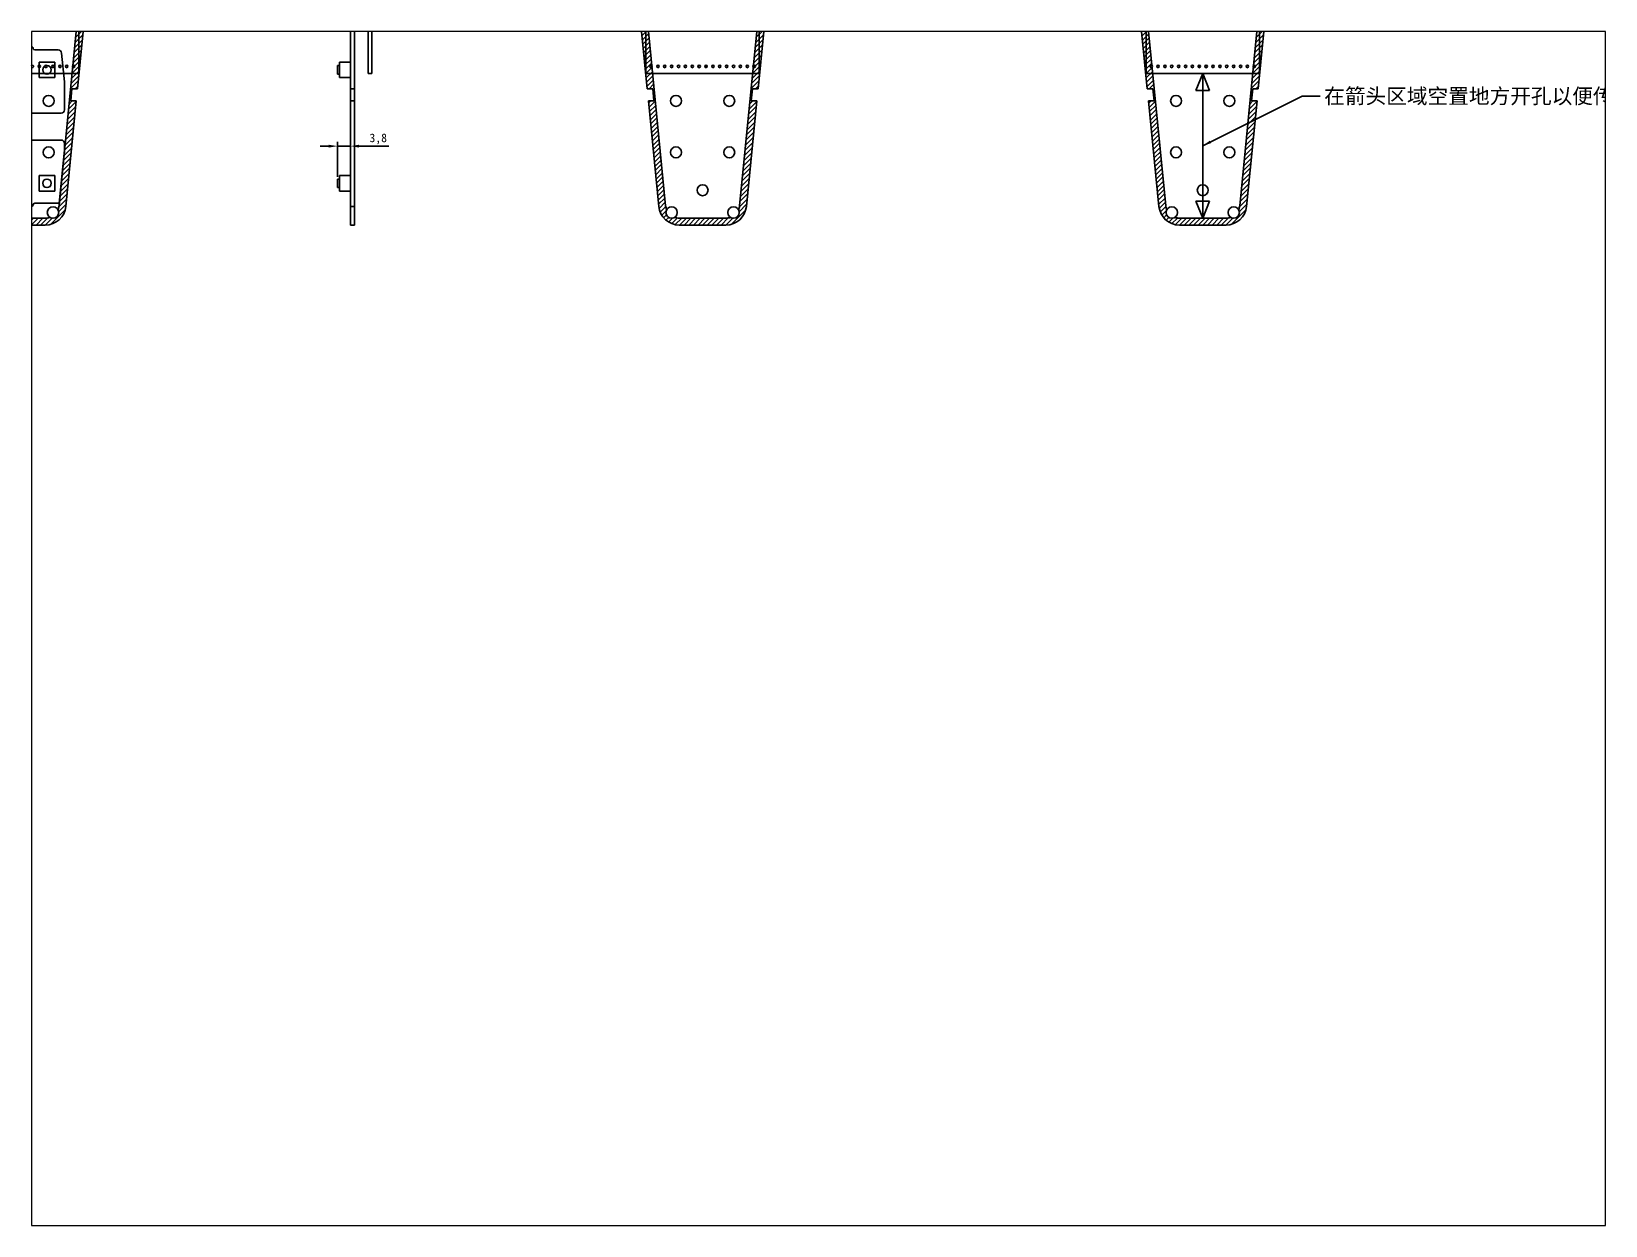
# Paper-space layout '布局1' of a CAD drawing. Header units: millimetres. Extents: x 26 to 231, y 20 to 176.
# The model-space entities are those that its viewports show. They can reach past a viewport. Long polylines and large blocks are cut down to what shows.
import ezdxf

# ---------------------------------------------------------------- set-up
doc = ezdxf.new("R2010")
doc.units = ezdxf.units.MM
doc.header["$LTSCALE"] = 15
doc.linetypes.add('DASHED', pattern=[19.05, 12.7, -6.35])
doc.layers.add('图层1', color=7, linetype='DASHED')
doc.styles.get("Standard").update_dxf_attribs({"font": ''})
doc.styles.get('Standard').set_extended_font_data('宋体')
doc.dimstyles.new('ISO-25', dxfattribs={"dimtxt": 2.5, "dimasz": 2.5, "dimexe": 1.25, "dimexo": 0.625, "dimtad": 1, "dimtxsty": 'Standard', "dimcen": 2.5, "dimadec": 0, "dimazin": 0, "dimtfac": 1, "dimtmove": 0, "dimatfit": 3, "dimfxl": 1, "dimarcsym": 0})

# ---------------------------------------------------------------- blocks, each defined once
blk = doc.blocks.new('*D3')
at = {"color": 0, "lineweight": -2}
for p, q in [((373.51, 306.66), (373.51, 316.86)), ((377.31, 307.66), (377.31, 316.86)), ((371.01, 315.61), (368.51, 315.61)), ((373.51, 315.61), (377.31, 315.61)), ((379.81, 315.61), (388.48, 315.61))]:
    blk.add_line(p, q, dxfattribs=at)
at = {"color": 0}
for points in [[(371.01, 315.19), (371.01, 316.02), (373.51, 315.61)], [(379.81, 316.02), (379.81, 315.19), (377.31, 315.61)]]:
    blk.add_solid(points, dxfattribs=at)
at = {"layer": 'Defpoints', "color": 0}
for p in [(377.31, 315.61), (377.31, 307.04), (373.51, 306.04)]:
    blk.add_point(p, dxfattribs=at)
at = {"color": 0, "insert": (385.39, 317.69), "char_height": 2.5, "attachment_point": 5}
blk.add_mtext('3,8', dxfattribs=at)

msp = doc.modelspace()

# ---------------------------------------------------------------- hatches: boundary and pattern name
h = msp.add_hatch()
h.set_pattern_fill('ANSI31', color=3, scale=0.3, style=0)
h.set_pattern_definition([(45, (115.7676, 0), (-0.6735192, 0.6735192), [])])
h.paths.add_polyline_path([(288.571, 382.939, -0.4434422), (301.507, 368.658), (300.53, 358.789), (298.922, 358.789), (298.575, 355.289), (300.183, 355.289), (297.904, 332.289), (296.296, 332.289), (295.949, 328.789), (297.557, 328.789), (294.512, 298.048, -0.3855768), (288.541, 292.639), (275.004, 292.639, -0.3855768), (269.033, 298.048), (265.987, 328.789), (267.595, 328.789), (267.248, 332.289), (265.64, 332.289), (263.362, 355.289), (264.969, 355.289), (264.623, 358.789), (263.015, 358.789), (262.037, 368.658, -0.4434422), (274.974, 382.939)])
h.paths.add_polyline_path([(275.004, 294.639, -0.0876681), (273.633, 294.882, -0.7666894), (271.322, 297.076, -0.0758482), (271.023, 298.245), (264.027, 368.855, -0.2239339), (267.173, 377.695, -0.3213407), (268.642, 378.934, -0.1545554), (274.974, 380.939), (288.571, 380.939, -0.1545554), (294.902, 378.934, -0.3213407), (296.372, 377.695, -0.2239339), (299.517, 368.855), (292.521, 298.245, -0.0758482), (292.223, 297.076, -0.7666894), (289.912, 294.882, -0.0876681), (288.541, 294.639)], flags=16)
h = msp.add_hatch()
h.set_pattern_fill('ANSI31', color=3, scale=0.3, style=0)
h.set_pattern_definition([(45, (313.7607, 0), (-0.6735192, 0.6735192), [])])
h.paths.add_polyline_path([(486.564, 382.939, -0.4434422), (499.5, 368.658), (498.523, 358.789), (496.915, 358.789), (496.568, 355.289), (498.176, 355.289), (495.897, 332.289), (494.289, 332.289), (493.942, 328.789), (495.55, 328.789), (492.505, 298.048, -0.3855768), (486.534, 292.639), (472.997, 292.639, -0.3855768), (467.026, 298.048), (463.98, 328.789), (465.588, 328.789), (465.241, 332.289), (463.633, 332.289), (461.355, 355.289), (462.962, 355.289), (462.616, 358.789), (461.008, 358.789), (460.03, 368.658, -0.4434422), (472.967, 382.939)])
h.paths.add_polyline_path([(472.997, 294.639, -0.0876681), (471.626, 294.882, -0.7666894), (469.315, 297.076, -0.0758482), (469.016, 298.245), (462.02, 368.855, -0.2239339), (465.166, 377.695, -0.3213407), (466.635, 378.934, -0.1545554), (472.967, 380.939), (486.564, 380.939, -0.1545554), (492.895, 378.934, -0.3213407), (494.365, 377.695, -0.2239339), (497.51, 368.855), (490.514, 298.245, -0.0758482), (490.216, 297.076, -0.7666894), (487.905, 294.882, -0.0876681), (486.534, 294.639)], flags=16)
h = msp.add_hatch()
h.set_pattern_fill('ANSI31', color=3, scale=0.3, style=0)
h.set_pattern_definition([(45, (459.2751, 0), (-0.6735192, 0.6735192), [])])
h.paths.add_polyline_path([(632.078, 382.939, -0.4434422), (645.015, 368.658), (644.037, 358.789), (642.429, 358.789), (642.082, 355.289), (643.69, 355.289), (641.411, 332.289), (639.804, 332.289), (639.457, 328.789), (641.065, 328.789), (638.019, 298.048, -0.3855768), (632.048, 292.639), (618.511, 292.639, -0.3855768), (612.54, 298.048), (609.494, 328.789), (611.102, 328.789), (610.756, 332.289), (609.148, 332.289), (606.869, 355.289), (608.477, 355.289), (608.13, 358.789), (606.522, 358.789), (605.545, 368.658, -0.4434422), (618.481, 382.939)])
h.paths.add_polyline_path([(618.511, 294.639, -0.0876681), (617.14, 294.882, -0.7666894), (614.829, 297.076, -0.0758482), (614.53, 298.245), (607.535, 368.855, -0.2239339), (610.68, 377.695, -0.3213407), (612.149, 378.934, -0.1545554), (618.481, 380.939), (632.078, 380.939, -0.1545554), (638.41, 378.934, -0.3213407), (639.879, 377.695, -0.2239339), (643.024, 368.855), (636.029, 298.245, -0.0758482), (635.73, 297.076, -0.7666894), (633.419, 294.882, -0.0876681), (632.048, 294.639)], flags=16)

# ---------------------------------------------------------------- linework, layer by layer
for p, q in [((377.309, 292.639), (377.309, 382.939)), ((378.509, 292.639), (378.509, 382.939)), ((382.509, 372.789), (382.509, 336.789)), ((383.509, 372.789), (383.509, 336.789)), ((300.183, 355.289), (297.904, 332.289)), ((461.355, 355.289), (463.633, 332.289)), ((495.897, 332.289), (498.176, 355.289)), ((606.869, 355.289), (609.148, 332.289)), ((641.411, 332.289), (643.69, 355.289)), ((291.272, 340.039), (286.772, 340.039)), ((286.772, 340.039), (286.772, 335.539)), ((291.272, 335.539), (291.272, 340.039)), ((373.509, 336.539), (373.509, 339.039)), ((374.109, 339.039), (373.509, 339.039)), ((374.109, 335.539), (374.109, 340.039)), ((377.309, 340.039), (374.109, 340.039)), ((286.772, 335.539), (291.272, 335.539)), ((374.109, 336.539), (373.509, 336.539)), ((377.309, 335.539), (374.109, 335.539)), ((382.509, 336.789), (383.509, 336.789)), ((295.949, 328.789), (296.296, 332.289)), ((296.296, 332.289), (297.904, 332.289)), ((377.309, 332.289), (378.509, 332.289)), ((465.241, 332.289), (463.633, 332.289)), ((465.588, 328.789), (465.241, 332.289)), ((494.289, 332.289), (493.942, 328.789)), ((495.897, 332.289), (494.289, 332.289)), ((610.756, 332.289), (609.148, 332.289)), ((611.102, 328.789), (610.756, 332.289)), ((639.804, 332.289), (639.457, 328.789)), ((641.411, 332.289), (639.804, 332.289)), ((297.557, 328.789), (294.512, 298.048)), ((297.557, 328.789), (295.949, 328.789)), ((377.309, 328.789), (378.509, 328.789)), ((463.98, 328.789), (467.026, 298.048)), ((463.98, 328.789), (465.588, 328.789)), ((492.505, 298.048), (495.55, 328.789)), ((493.942, 328.789), (495.55, 328.789)), ((609.494, 328.789), (612.54, 298.048)), ((609.494, 328.789), (611.102, 328.789)), ((638.019, 298.048), (641.065, 328.789)), ((639.457, 328.789), (641.065, 328.789)), ((291.272, 307.039), (286.772, 307.039)), ((286.772, 307.039), (286.772, 302.539)), ((291.272, 302.539), (291.272, 307.039)), ((377.309, 307.039), (374.109, 307.039)), ((374.109, 302.539), (374.109, 307.039)), ((286.772, 302.539), (291.272, 302.539)), ((374.109, 306.039), (373.509, 306.039)), ((373.509, 303.539), (373.509, 306.039)), ((374.109, 303.539), (373.509, 303.539)), ((377.309, 302.539), (374.109, 302.539)), ((377.309, 298.048), (378.509, 298.048)), ((288.541, 292.639), (275.004, 292.639)), ((377.309, 292.639), (378.509, 292.639)), ((472.997, 292.639), (486.534, 292.639)), ((618.511, 292.639), (632.048, 292.639))]:
    msp.add_line(p, q)
at = {"color": 2}
for p, q in [((463.265, 372.789), (463.265, 336.789)), ((496.265, 336.789), (496.265, 372.789)), ((608.78, 372.789), (608.78, 336.789)), ((641.78, 336.789), (641.78, 372.789)), ((284.472, 344.589), (279.072, 344.589)), ((292.292, 343.589), (285.472, 343.589)), ((294.117, 334.311), (293.287, 342.688)), ((463.265, 336.789), (496.265, 336.789)), ((608.78, 336.789), (641.78, 336.789)), ((294.122, 326.189), (294.122, 334.212)), ((270.422, 325.189), (293.122, 325.189)), ((293.122, 317.389), (270.422, 317.389)), ((294.122, 314.403), (294.122, 316.389)), ((292.6, 299.038), (294.122, 314.403)), ((279.072, 297.989), (284.472, 297.989)), ((285.472, 298.989), (292.292, 298.989))]:
    msp.add_line(p, q, dxfattribs=at)
at = {"color": 1}
for p, q in [((299.517, 368.855), (292.521, 298.245)), ((469.016, 298.245), (462.02, 368.855)), ((497.51, 368.855), (490.514, 298.245)), ((614.53, 298.245), (607.535, 368.855)), ((643.024, 368.855), (636.029, 298.245)), ((625.28, 336.789), (623.277, 331.793)), ((625.28, 336.789), (625.28, 294.639)), ((625.28, 336.789), (627.282, 331.793)), ((627.282, 331.793), (623.277, 331.793)), ((625.28, 294.639), (623.277, 299.636)), ((627.282, 299.636), (623.277, 299.636)), ((625.28, 294.639), (627.282, 299.636)), ((625.28, 294.639), (625.28, 299.461)), ((288.541, 294.639), (275.004, 294.639)), ((486.534, 294.639), (472.997, 294.639)), ((632.048, 294.639), (618.511, 294.639))]:
    msp.add_line(p, q, dxfattribs=at)
for centre, radius in [((281.772, 339.789), 1.6), ((289.022, 337.789), 1.25), ((289.522, 328.789), 1.6), ((472.015, 328.789), 1.6), ((487.515, 328.789), 1.6), ((617.53, 328.789), 1.6), ((633.03, 328.789), 1.6), ((289.522, 313.789), 1.6), ((472.015, 313.789), 1.6), ((487.515, 313.789), 1.6), ((617.53, 313.789), 1.6), ((633.03, 313.789), 1.6), ((281.772, 302.789), 1.6), ((289.022, 304.789), 1.25), ((479.765, 302.789), 1.6), ((625.28, 302.789), 1.6), ((290.772, 296.289), 1.65), ((470.765, 296.289), 1.65), ((488.765, 296.289), 1.65), ((616.28, 296.289), 1.65), ((634.28, 296.289), 1.65)]:
    msp.add_circle(centre, radius)
at = {"color": 2}
for centre in [(282.772, 338.789), (284.772, 338.789), (286.772, 338.789), (288.772, 338.789), (290.772, 338.789), (292.772, 338.789), (294.772, 338.789), (296.772, 338.789), (464.765, 338.789), (466.765, 338.789), (468.765, 338.789), (470.765, 338.789), (472.765, 338.789), (474.765, 338.789), (476.765, 338.789), (478.765, 338.789), (480.765, 338.789), (482.765, 338.789), (484.765, 338.789), (486.765, 338.789), (488.765, 338.789), (490.765, 338.789), (492.765, 338.789), (494.765, 338.789), (610.28, 338.789), (612.28, 338.789), (614.28, 338.789), (616.28, 338.789), (618.28, 338.789), (620.28, 338.789), (622.28, 338.789), (624.28, 338.789), (626.28, 338.789), (628.28, 338.789), (630.28, 338.789), (632.28, 338.789), (634.28, 338.789), (636.28, 338.789), (638.28, 338.789), (640.28, 338.789)]:
    msp.add_circle(centre, 0.35, dxfattribs=at)
for centre, radius, start, end in [((284.472, 344.089), 0.5, 360, 90), ((285.472, 344.089), 0.5, 180, 270), ((292.292, 342.589), 1, 5.65807, 90), ((281.772, 339.789), 1.6, 303.61993, 326.51092), ((479.765, 339.789), 1.6, 213.48908, 236.38007), ((479.765, 339.789), 1.6, 303.61993, 326.51092), ((625.28, 339.789), 1.6, 213.48908, 236.38007), ((625.28, 339.789), 1.6, 303.61993, 326.51092), ((293.122, 326.189), 1, 270, 0), ((293.122, 316.389), 1, 360, 90), ((284.472, 298.489), 0.5, 270, 0), ((285.472, 298.489), 0.5, 90, 180), ((292.292, 299.989), 1, 270, 287.92011)]:
    msp.add_arc(centre, radius, start, end, dxfattribs=at)
for centre, radius, start, end in [((293.122, 334.212), 1, 0, 5.65807), ((288.541, 298.639), 6, 270, 354.34193), ((472.997, 298.639), 6, 185.65807, 270), ((486.534, 298.639), 6, 270, 354.34193), ((618.511, 298.639), 6, 185.65807, 270), ((632.048, 298.639), 6, 270, 354.34193)]:
    msp.add_arc(centre, radius, start, end)
at = {"color": 1}
for centre, start, end in [((288.541, 298.639), 336.99203, 354.34193), ((472.997, 298.639), 185.65807, 203.00797), ((486.534, 298.639), 336.99203, 354.34193), ((618.511, 298.639), 185.65807, 203.00797), ((632.048, 298.639), 336.99203, 354.34193), ((288.541, 298.639), 270, 290.04082), ((472.997, 298.639), 249.95918, 270), ((486.534, 298.639), 270, 290.04082), ((618.511, 298.639), 249.95918, 270), ((632.048, 298.639), 270, 290.04082)]:
    msp.add_arc(centre, 4, start, end, dxfattribs=at)
at = {"layer": '图层1', "color": 2, "ltscale": 0.02}
for p, q in [((298.272, 336.789), (298.272, 372.789)), ((265.272, 336.789), (298.272, 336.789))]:
    msp.add_line(p, q, dxfattribs=at)

# ---------------------------------------------------------------- texts
at = {"color": 1}
msp.add_text('在箭头区域空置地方开孔以便传声', height=4.41, dxfattribs=at).set_placement((660.606, 327.973))

# ---------------------------------------------------------------- dimensions: what is measured, and where the dimension line sits
at = {"color": 3}
dim = msp.add_linear_dim(base=(377.309, 315.607), p1=(373.509, 306.039), p2=(377.309, 307.039), dimstyle='ISO-25', dxfattribs=at)
dim.commit()
dim.dimension.update_dxf_attribs({"geometry": '*D3', "text_midpoint": (385.392, 317.691)})

# ---------------------------------------------------------------- leaders
at = {"color": 1, "annotation_type": 0, "has_hookline": 1, "hookline_direction": 1}
msp.add_leader([(625.28, 315.714), (654.193, 330.131), (659.411, 330.131)], dimstyle='ISO-25', override={"dimgap": 0.625, "dimtad": 0}, dxfattribs=at)

psp = doc.layouts.new('布局1')

# ---------------------------------------------------------------- viewports
at = {"layer": '0'}
psp.add_viewport(center=(128.5, 97.5), size=(205.6, 156), view_center_point=(513.487, 175.239), view_height=347.47344, dxfattribs=at)

doc.saveas('drawing.dxf')
